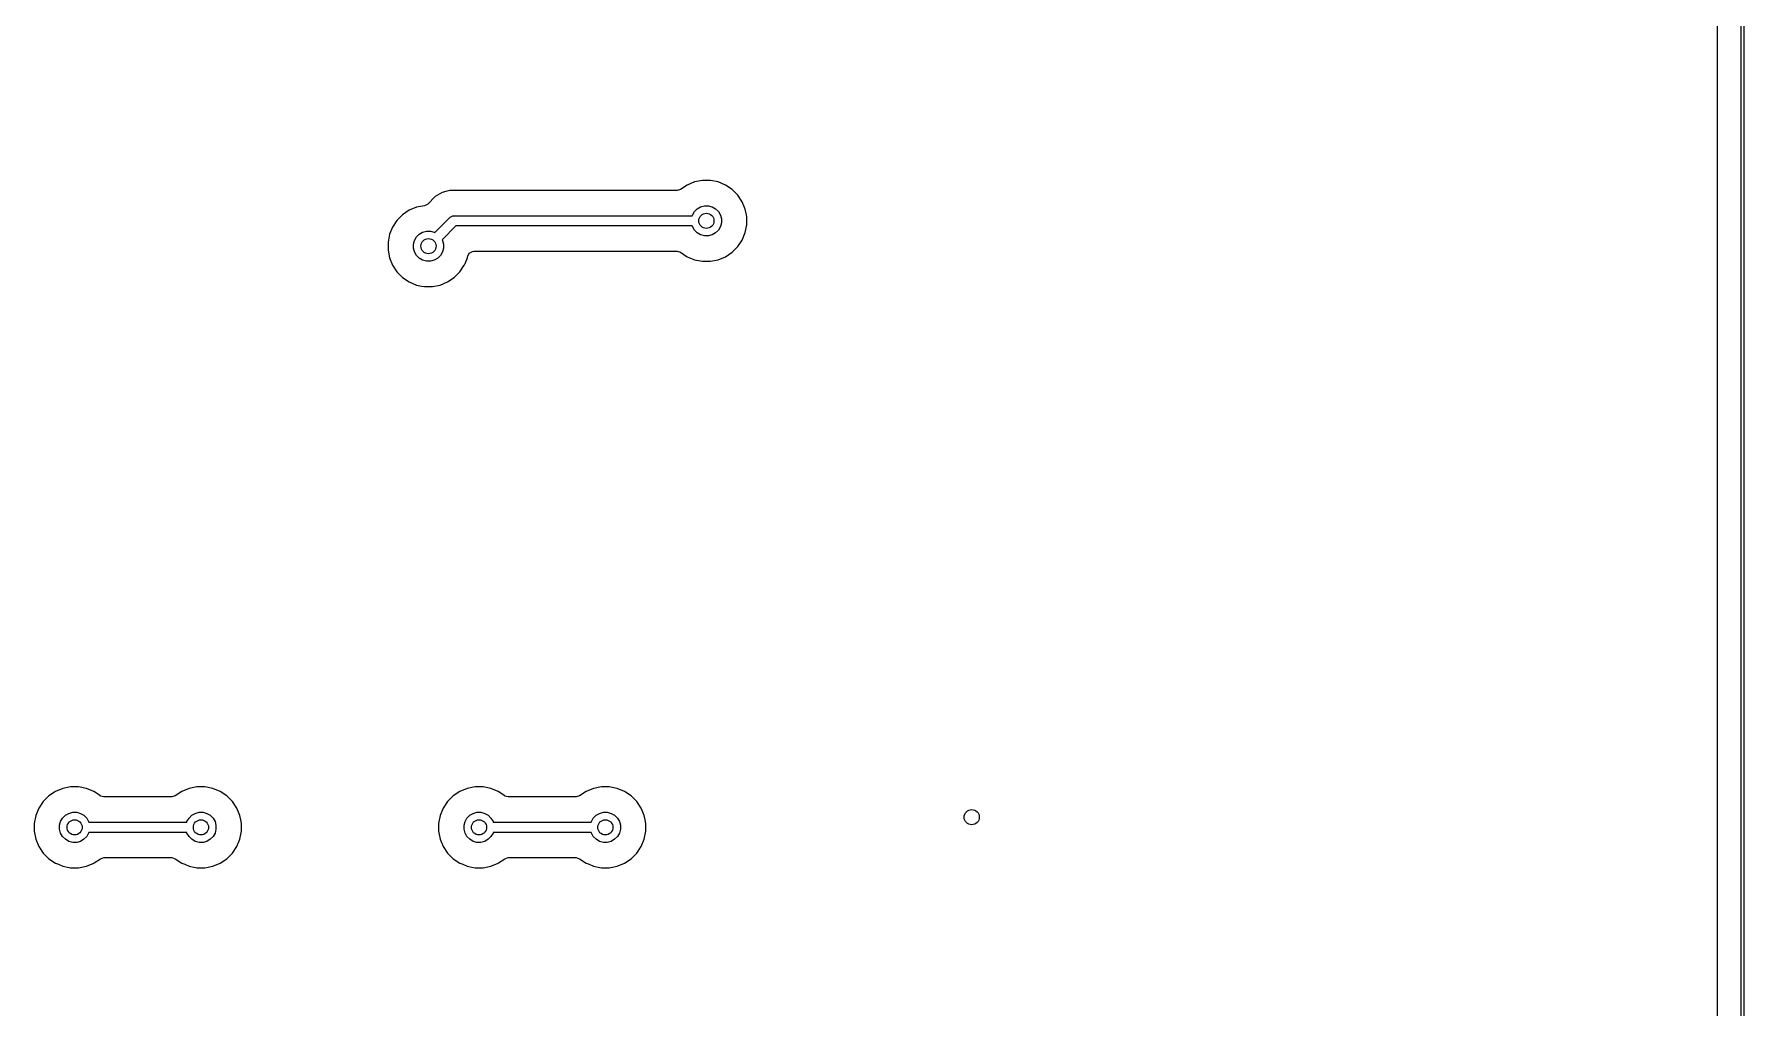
# Model space of a CAD drawing. Extents: x 2.56 to 8.39, y -5.65 to -1.26.
# Drawn here: x 7.055 to 8.387, y -4.786 to -4.028 of the extents above; entities that cross this region are included whole.
import ezdxf

# ---------------------------------------------------------------- set-up
doc = ezdxf.new("R2010")
doc.units = 0
doc.header["$MEASUREMENT"] = 0
doc.layers.add('BLACK', color=7, linetype='CONTINUOUS')

msp = doc.modelspace()

# ---------------------------------------------------------------- linework, layer by layer
at = {"layer": 'BLACK', "linetype": 'CONTINUOUS'}
for p, q in [((8.3848, -5.6486), (8.3848, -1.2608)), ((8.3868, -1.2598), (8.3868, -5.6496)), ((8.3661, -1.2844), (8.3661, -5.625)), ((7.3674, -4.1543), (7.3616, -4.1601)), ((7.3728, -4.1512), (7.3674, -4.1543)), ((7.3674, -4.1543), (7.3674, -4.1543)), ((7.3758, -4.1504), (7.3728, -4.1512)), ((7.3728, -4.1512), (7.3728, -4.1512)), ((7.3788, -4.1496), (7.3758, -4.1504)), ((7.385, -4.1496), (7.3788, -4.1496)), ((7.3853, -4.1496), (7.385, -4.1496)), ((7.5559, -4.1496), (7.3853, -4.1496)), ((7.3853, -4.1496), (7.3853, -4.1496)), ((7.556, -4.1496), (7.5559, -4.1496)), ((7.5586, -4.1488), (7.556, -4.1496)), ((7.5638, -4.1453), (7.5586, -4.1488)), ((7.5695, -4.1429), (7.5638, -4.1453)), ((7.5638, -4.1453), (7.5638, -4.1453)), ((7.5756, -4.1417), (7.5695, -4.1429)), ((7.5695, -4.1429), (7.5695, -4.1429)), ((7.5818, -4.1417), (7.5756, -4.1417)), ((7.5756, -4.1417), (7.5756, -4.1417)), ((7.5879, -4.1429), (7.5818, -4.1417)), ((7.5818, -4.1417), (7.5818, -4.1417)), ((7.5937, -4.1453), (7.5879, -4.1429)), ((7.5879, -4.1429), (7.5879, -4.1429)), ((7.5988, -4.1487), (7.5937, -4.1453)), ((7.5937, -4.1453), (7.5937, -4.1453)), ((7.6032, -4.1531), (7.5988, -4.1487)), ((7.5988, -4.1487), (7.5988, -4.1487)), ((7.6067, -4.1583), (7.6032, -4.1531)), ((7.6032, -4.1531), (7.6032, -4.1531)), ((7.3473, -4.165), (7.3421, -4.1684)), ((7.353, -4.1626), (7.3473, -4.165)), ((7.3473, -4.165), (7.3473, -4.165)), ((7.3591, -4.1614), (7.353, -4.1626)), ((7.353, -4.1626), (7.353, -4.1626)), ((7.3592, -4.1614), (7.3591, -4.1614)), ((7.3616, -4.1601), (7.3592, -4.1614)), ((7.5678, -4.1687), (7.5694, -4.166)), ((7.5694, -4.166), (7.5716, -4.1639)), ((7.5716, -4.1639), (7.5742, -4.1623)), ((7.5742, -4.1623), (7.5772, -4.1615)), ((7.5772, -4.1615), (7.5803, -4.1615)), ((7.5803, -4.1615), (7.5833, -4.1623)), ((7.5833, -4.1623), (7.5859, -4.1639)), ((7.5859, -4.1639), (7.5881, -4.166)), ((7.5881, -4.166), (7.5897, -4.1687)), ((7.6085, -4.1628), (7.6067, -4.1583)), ((7.6067, -4.1583), (7.6067, -4.1583)), ((7.609, -4.164), (7.6085, -4.1628)), ((7.6099, -4.1684), (7.609, -4.164)), ((7.3343, -4.178), (7.3319, -4.1837)), ((7.3377, -4.1728), (7.3343, -4.178)), ((7.3343, -4.178), (7.3343, -4.178)), ((7.3421, -4.1684), (7.3377, -4.1728)), ((7.3377, -4.1728), (7.3377, -4.1728)), ((7.3421, -4.1684), (7.3421, -4.1684)), ((7.3577, -4.182), (7.3607, -4.1812)), ((7.3607, -4.1812), (7.3637, -4.1812)), ((7.3637, -4.1812), (7.3667, -4.182)), ((7.3672, -4.1823), (7.3791, -4.1704)), ((7.3835, -4.1772), (7.3728, -4.1879)), ((7.3791, -4.1704), (7.3797, -4.17)), ((7.3797, -4.17), (7.3811, -4.1694)), ((7.3811, -4.1694), (7.3819, -4.1693)), ((7.3819, -4.1693), (7.5677, -4.1693)), ((7.5677, -4.1772), (7.3835, -4.1772)), ((7.5677, -4.1693), (7.5678, -4.1687)), ((7.5678, -4.1777), (7.5677, -4.1772)), ((7.5694, -4.1804), (7.5678, -4.1777)), ((7.5716, -4.1826), (7.5694, -4.1804)), ((7.5881, -4.1804), (7.5859, -4.1826)), ((7.5897, -4.1777), (7.5881, -4.1804)), ((7.5897, -4.1687), (7.5905, -4.1717)), ((7.5905, -4.1748), (7.5897, -4.1777)), ((7.5905, -4.1717), (7.5905, -4.1748)), ((7.609, -4.1824), (7.6103, -4.1763)), ((7.6103, -4.1701), (7.6099, -4.1684)), ((7.6103, -4.1763), (7.6103, -4.1701)), ((7.6103, -4.1701), (7.6103, -4.1701)), ((7.6103, -4.1701), (7.6103, -4.1701)), ((7.3319, -4.1837), (7.3307, -4.1898)), ((7.3307, -4.1898), (7.3307, -4.196)), ((7.3319, -4.1837), (7.3319, -4.1837)), ((7.3505, -4.1914), (7.3513, -4.1884)), ((7.3505, -4.1945), (7.3505, -4.1914)), ((7.3513, -4.1974), (7.3505, -4.1945)), ((7.3513, -4.1884), (7.3528, -4.1857)), ((7.3528, -4.1857), (7.355, -4.1835)), ((7.355, -4.1835), (7.3577, -4.182)), ((7.3667, -4.182), (7.3672, -4.1823)), ((7.3728, -4.1879), (7.3731, -4.1884)), ((7.3731, -4.1884), (7.3739, -4.1914)), ((7.3739, -4.1945), (7.3731, -4.1974)), ((7.3739, -4.1914), (7.3739, -4.1945)), ((7.5742, -4.1841), (7.5716, -4.1826)), ((7.5772, -4.1849), (7.5742, -4.1841)), ((7.5803, -4.1849), (7.5772, -4.1849)), ((7.5833, -4.1841), (7.5803, -4.1849)), ((7.5859, -4.1826), (7.5833, -4.1841)), ((7.5988, -4.1977), (7.6032, -4.1933)), ((7.6032, -4.1933), (7.6067, -4.1882)), ((7.6067, -4.1882), (7.609, -4.1824)), ((7.3307, -4.196), (7.3319, -4.2021)), ((7.3319, -4.2021), (7.3319, -4.2021)), ((7.3319, -4.2021), (7.3343, -4.2078)), ((7.3343, -4.2078), (7.3343, -4.2078)), ((7.3343, -4.2078), (7.3377, -4.213)), ((7.3528, -4.2001), (7.3513, -4.1974)), ((7.355, -4.2023), (7.3528, -4.2001)), ((7.3577, -4.2038), (7.355, -4.2023)), ((7.3607, -4.2046), (7.3577, -4.2038)), ((7.3637, -4.2046), (7.3607, -4.2046)), ((7.3667, -4.2038), (7.3637, -4.2046)), ((7.3694, -4.2023), (7.3667, -4.2038)), ((7.3716, -4.2001), (7.3694, -4.2023)), ((7.3731, -4.1974), (7.3716, -4.2001)), ((7.3867, -4.213), (7.3901, -4.2078)), ((7.3901, -4.2078), (7.3903, -4.2075)), ((7.3903, -4.2075), (7.3907, -4.2065)), ((7.3907, -4.2065), (7.3925, -4.2021)), ((7.3925, -4.2021), (7.3927, -4.2012)), ((7.3927, -4.2012), (7.3928, -4.2008)), ((7.3928, -4.2008), (7.394, -4.1984)), ((7.394, -4.1984), (7.3964, -4.197)), ((7.3964, -4.197), (7.3976, -4.1969)), ((7.3976, -4.1969), (7.5559, -4.1969)), ((7.5559, -4.1969), (7.5586, -4.1976)), ((7.5586, -4.1976), (7.5586, -4.1977)), ((7.5586, -4.1977), (7.5638, -4.2012)), ((7.5638, -4.2012), (7.5638, -4.2012)), ((7.5638, -4.2012), (7.5688, -4.2032)), ((7.5688, -4.2032), (7.5695, -4.2035)), ((7.5695, -4.2035), (7.5756, -4.2047)), ((7.5756, -4.2047), (7.5756, -4.2047)), ((7.5756, -4.2047), (7.5756, -4.2047)), ((7.5756, -4.2047), (7.5818, -4.2047)), ((7.5818, -4.2047), (7.5879, -4.2035)), ((7.5818, -4.2047), (7.5818, -4.2047)), ((7.5879, -4.2035), (7.5937, -4.2012)), ((7.5937, -4.2012), (7.5988, -4.1977)), ((7.3377, -4.213), (7.3377, -4.213)), ((7.3377, -4.213), (7.3421, -4.2174)), ((7.3421, -4.2174), (7.3421, -4.2174)), ((7.3421, -4.2174), (7.3473, -4.2208)), ((7.3473, -4.2208), (7.3473, -4.2208)), ((7.3473, -4.2208), (7.353, -4.2232)), ((7.3714, -4.2232), (7.3771, -4.2208)), ((7.3771, -4.2208), (7.3823, -4.2174)), ((7.3823, -4.2174), (7.3867, -4.213)), ((7.353, -4.2232), (7.353, -4.2232)), ((7.353, -4.2232), (7.3569, -4.224)), ((7.3569, -4.224), (7.3591, -4.2244)), ((7.3591, -4.2244), (7.3591, -4.2244)), ((7.3591, -4.2244), (7.3591, -4.2244)), ((7.3591, -4.2244), (7.3653, -4.2244)), ((7.3653, -4.2244), (7.3714, -4.2232)), ((7.3653, -4.2244), (7.3653, -4.2244)), ((7.0717, -4.6177), (7.0665, -4.6212)), ((7.0774, -4.6154), (7.0717, -4.6177)), ((7.0717, -4.6177), (7.0717, -4.6177)), ((7.0835, -4.6142), (7.0774, -4.6154)), ((7.0774, -4.6154), (7.0774, -4.6154)), ((7.0897, -4.6142), (7.0835, -4.6142)), ((7.0835, -4.6142), (7.0835, -4.6142)), ((7.0958, -4.6154), (7.0897, -4.6142)), ((7.0897, -4.6142), (7.0897, -4.6142)), ((7.1015, -4.6177), (7.0958, -4.6154)), ((7.0958, -4.6154), (7.0958, -4.6154)), ((7.1067, -4.6212), (7.1015, -4.6177)), ((7.1015, -4.6177), (7.1015, -4.6177)), ((7.1701, -4.6177), (7.1649, -4.6212)), ((7.1758, -4.6154), (7.1701, -4.6177)), ((7.1701, -4.6177), (7.1701, -4.6177)), ((7.1819, -4.6142), (7.1758, -4.6154)), ((7.1758, -4.6154), (7.1758, -4.6154)), ((7.1881, -4.6142), (7.1819, -4.6142)), ((7.1819, -4.6142), (7.1819, -4.6142)), ((7.1942, -4.6154), (7.1881, -4.6142)), ((7.1881, -4.6142), (7.1881, -4.6142)), ((7.2, -4.6177), (7.1942, -4.6154)), ((7.1942, -4.6154), (7.1942, -4.6154)), ((7.2051, -4.6212), (7.2, -4.6177)), ((7.2, -4.6177), (7.2, -4.6177)), ((7.3866, -4.6177), (7.3815, -4.6212)), ((7.3924, -4.6154), (7.3866, -4.6177)), ((7.3866, -4.6177), (7.3866, -4.6177)), ((7.3985, -4.6142), (7.3924, -4.6154)), ((7.3924, -4.6154), (7.3924, -4.6154)), ((7.4047, -4.6142), (7.3985, -4.6142)), ((7.3985, -4.6142), (7.3985, -4.6142)), ((7.4108, -4.6154), (7.4047, -4.6142)), ((7.4047, -4.6142), (7.4047, -4.6142)), ((7.4165, -4.6177), (7.4108, -4.6154)), ((7.4108, -4.6154), (7.4108, -4.6154)), ((7.4217, -4.6212), (7.4165, -4.6177)), ((7.4165, -4.6177), (7.4165, -4.6177)), ((7.4851, -4.6177), (7.4799, -4.6212)), ((7.4908, -4.6154), (7.4851, -4.6177)), ((7.4851, -4.6177), (7.4851, -4.6177)), ((7.4969, -4.6142), (7.4908, -4.6154)), ((7.4908, -4.6154), (7.4908, -4.6154)), ((7.5031, -4.6142), (7.4969, -4.6142)), ((7.4969, -4.6142), (7.4969, -4.6142)), ((7.5092, -4.6154), (7.5031, -4.6142)), ((7.5031, -4.6142), (7.5031, -4.6142)), ((7.5149, -4.6177), (7.5092, -4.6154)), ((7.5092, -4.6154), (7.5092, -4.6154)), ((7.5201, -4.6212), (7.5149, -4.6177)), ((7.5149, -4.6177), (7.5149, -4.6177)), ((7.0587, -4.6307), (7.0563, -4.6365)), ((7.0621, -4.6256), (7.0587, -4.6307)), ((7.0587, -4.6307), (7.0587, -4.6307)), ((7.0665, -4.6212), (7.0621, -4.6256)), ((7.0621, -4.6256), (7.0621, -4.6256)), ((7.0665, -4.6212), (7.0665, -4.6212)), ((7.0821, -4.6348), (7.0851, -4.634)), ((7.0851, -4.634), (7.0882, -4.634)), ((7.0882, -4.634), (7.0911, -4.6348)), ((7.1068, -4.6213), (7.1067, -4.6212)), ((7.1094, -4.622), (7.1068, -4.6213)), ((7.1622, -4.622), (7.1094, -4.622)), ((7.1623, -4.622), (7.1622, -4.622)), ((7.1649, -4.6212), (7.1623, -4.622)), ((7.1805, -4.6348), (7.1835, -4.634)), ((7.1835, -4.634), (7.1866, -4.634)), ((7.1866, -4.634), (7.1896, -4.6348)), ((7.2095, -4.6256), (7.2051, -4.6212)), ((7.2051, -4.6212), (7.2051, -4.6212)), ((7.213, -4.6307), (7.2095, -4.6256)), ((7.2095, -4.6256), (7.2095, -4.6256)), ((7.2148, -4.6352), (7.213, -4.6307)), ((7.213, -4.6307), (7.213, -4.6307)), ((7.3736, -4.6307), (7.3713, -4.6365)), ((7.3771, -4.6256), (7.3736, -4.6307)), ((7.3736, -4.6307), (7.3736, -4.6307)), ((7.3815, -4.6212), (7.3771, -4.6256)), ((7.3771, -4.6256), (7.3771, -4.6256)), ((7.3815, -4.6212), (7.3815, -4.6212)), ((7.3971, -4.6348), (7.4, -4.634)), ((7.4, -4.634), (7.4031, -4.634)), ((7.4031, -4.634), (7.4061, -4.6348)), ((7.4218, -4.6213), (7.4217, -4.6212)), ((7.4244, -4.622), (7.4218, -4.6213)), ((7.4772, -4.622), (7.4244, -4.622)), ((7.4773, -4.622), (7.4772, -4.622)), ((7.4799, -4.6212), (7.4773, -4.622)), ((7.4955, -4.6348), (7.4985, -4.634)), ((7.4985, -4.634), (7.5015, -4.634)), ((7.5015, -4.634), (7.5045, -4.6348)), ((7.5245, -4.6256), (7.5201, -4.6212)), ((7.5201, -4.6212), (7.5201, -4.6212)), ((7.5279, -4.6307), (7.5245, -4.6256)), ((7.5245, -4.6256), (7.5245, -4.6256)), ((7.5298, -4.6352), (7.5279, -4.6307)), ((7.5279, -4.6307), (7.5279, -4.6307)), ((7.0563, -4.6365), (7.0551, -4.6426)), ((7.0551, -4.6426), (7.0551, -4.6488)), ((7.0563, -4.6365), (7.0563, -4.6365)), ((7.0749, -4.6441), (7.0757, -4.6411)), ((7.0749, -4.6472), (7.0749, -4.6441)), ((7.0757, -4.6502), (7.0749, -4.6472)), ((7.0757, -4.6411), (7.0772, -4.6385)), ((7.0772, -4.6385), (7.0794, -4.6363)), ((7.0794, -4.6363), (7.0821, -4.6348)), ((7.0911, -4.6348), (7.0938, -4.6363)), ((7.0938, -4.6363), (7.096, -4.6385)), ((7.096, -4.6385), (7.0975, -4.6411)), ((7.0975, -4.6411), (7.0977, -4.6417)), ((7.0977, -4.6417), (7.174, -4.6417)), ((7.174, -4.6417), (7.1741, -4.6411)), ((7.1741, -4.6411), (7.1757, -4.6385)), ((7.1757, -4.6385), (7.1778, -4.6363)), ((7.1778, -4.6363), (7.1805, -4.6348)), ((7.1896, -4.6348), (7.1922, -4.6363)), ((7.1922, -4.6363), (7.1944, -4.6385)), ((7.1944, -4.6385), (7.196, -4.6411)), ((7.196, -4.6411), (7.1967, -4.6441)), ((7.1967, -4.6472), (7.196, -4.6502)), ((7.1967, -4.6441), (7.1967, -4.6472)), ((7.2153, -4.6365), (7.2148, -4.6352)), ((7.216, -4.6398), (7.2153, -4.6365)), ((7.2166, -4.6426), (7.216, -4.6398)), ((7.2166, -4.6488), (7.2166, -4.6426)), ((7.2166, -4.6426), (7.2166, -4.6426)), ((7.2166, -4.6426), (7.2166, -4.6426)), ((7.3713, -4.6365), (7.3701, -4.6426)), ((7.3701, -4.6426), (7.3701, -4.6488)), ((7.3713, -4.6365), (7.3713, -4.6365)), ((7.3899, -4.6441), (7.3907, -4.6411)), ((7.3899, -4.6472), (7.3899, -4.6441)), ((7.3907, -4.6502), (7.3899, -4.6472)), ((7.3907, -4.6411), (7.3922, -4.6385)), ((7.3922, -4.6385), (7.3944, -4.6363)), ((7.3944, -4.6363), (7.3971, -4.6348)), ((7.4061, -4.6348), (7.4088, -4.6363)), ((7.4088, -4.6363), (7.4109, -4.6385)), ((7.4109, -4.6385), (7.4125, -4.6411)), ((7.4125, -4.6411), (7.4126, -4.6417)), ((7.4126, -4.6417), (7.4889, -4.6417)), ((7.4889, -4.6417), (7.4891, -4.6411)), ((7.4891, -4.6411), (7.4906, -4.6385)), ((7.4906, -4.6385), (7.4928, -4.6363)), ((7.4928, -4.6363), (7.4955, -4.6348)), ((7.5045, -4.6348), (7.5072, -4.6363)), ((7.5072, -4.6363), (7.5094, -4.6385)), ((7.5094, -4.6385), (7.5109, -4.6411)), ((7.5109, -4.6411), (7.5117, -4.6441)), ((7.5117, -4.6472), (7.5109, -4.6502)), ((7.5117, -4.6441), (7.5117, -4.6472)), ((7.5303, -4.6365), (7.5298, -4.6352)), ((7.531, -4.6398), (7.5303, -4.6365)), ((7.5315, -4.6426), (7.531, -4.6398)), ((7.5315, -4.6488), (7.5315, -4.6426)), ((7.5315, -4.6426), (7.5315, -4.6426)), ((7.5315, -4.6426), (7.5315, -4.6426)), ((7.0551, -4.6488), (7.0563, -4.6549)), ((7.0563, -4.6549), (7.0563, -4.6549)), ((7.0563, -4.6549), (7.0587, -4.6606)), ((7.0587, -4.6606), (7.0587, -4.6606)), ((7.0587, -4.6606), (7.0621, -4.6658)), ((7.0772, -4.6529), (7.0757, -4.6502)), ((7.0794, -4.655), (7.0772, -4.6529)), ((7.0821, -4.6566), (7.0794, -4.655)), ((7.0851, -4.6574), (7.0821, -4.6566)), ((7.0882, -4.6574), (7.0851, -4.6574)), ((7.0911, -4.6566), (7.0882, -4.6574)), ((7.0938, -4.655), (7.0911, -4.6566)), ((7.096, -4.6529), (7.0938, -4.655)), ((7.0975, -4.6502), (7.096, -4.6529)), ((7.0977, -4.6496), (7.0975, -4.6502)), ((7.174, -4.6496), (7.0977, -4.6496)), ((7.1741, -4.6502), (7.174, -4.6496)), ((7.1757, -4.6529), (7.1741, -4.6502)), ((7.1778, -4.655), (7.1757, -4.6529)), ((7.1805, -4.6566), (7.1778, -4.655)), ((7.1835, -4.6574), (7.1805, -4.6566)), ((7.1866, -4.6574), (7.1835, -4.6574)), ((7.1896, -4.6566), (7.1866, -4.6574)), ((7.1922, -4.655), (7.1896, -4.6566)), ((7.1944, -4.6529), (7.1922, -4.655)), ((7.196, -4.6502), (7.1944, -4.6529)), ((7.2095, -4.6658), (7.213, -4.6606)), ((7.213, -4.6606), (7.2153, -4.6549)), ((7.2153, -4.6549), (7.2166, -4.6488)), ((7.3701, -4.6488), (7.3713, -4.6549)), ((7.3713, -4.6549), (7.3713, -4.6549)), ((7.3713, -4.6549), (7.3736, -4.6606)), ((7.3736, -4.6606), (7.3736, -4.6606)), ((7.3736, -4.6606), (7.3771, -4.6658)), ((7.3922, -4.6529), (7.3907, -4.6502)), ((7.3944, -4.655), (7.3922, -4.6529)), ((7.3971, -4.6566), (7.3944, -4.655)), ((7.4, -4.6574), (7.3971, -4.6566)), ((7.4031, -4.6574), (7.4, -4.6574)), ((7.4061, -4.6566), (7.4031, -4.6574)), ((7.4088, -4.655), (7.4061, -4.6566)), ((7.4109, -4.6529), (7.4088, -4.655)), ((7.4125, -4.6502), (7.4109, -4.6529)), ((7.4126, -4.6496), (7.4125, -4.6502)), ((7.4889, -4.6496), (7.4126, -4.6496)), ((7.4891, -4.6502), (7.4889, -4.6496)), ((7.4906, -4.6529), (7.4891, -4.6502)), ((7.4928, -4.655), (7.4906, -4.6529)), ((7.4955, -4.6566), (7.4928, -4.655)), ((7.4985, -4.6574), (7.4955, -4.6566)), ((7.5015, -4.6574), (7.4985, -4.6574)), ((7.5045, -4.6566), (7.5015, -4.6574)), ((7.5072, -4.655), (7.5045, -4.6566)), ((7.5094, -4.6529), (7.5072, -4.655)), ((7.5109, -4.6502), (7.5094, -4.6529)), ((7.5245, -4.6658), (7.5279, -4.6606)), ((7.5279, -4.6606), (7.5303, -4.6549)), ((7.5303, -4.6549), (7.5315, -4.6488)), ((7.0621, -4.6658), (7.0621, -4.6658)), ((7.0621, -4.6658), (7.0665, -4.6701)), ((7.0665, -4.6701), (7.0665, -4.6701)), ((7.0665, -4.6701), (7.0717, -4.6736)), ((7.0717, -4.6736), (7.0717, -4.6736)), ((7.0717, -4.6736), (7.074, -4.6745)), ((7.0958, -4.676), (7.1015, -4.6736)), ((7.1015, -4.6736), (7.1019, -4.6734)), ((7.1019, -4.6734), (7.1067, -4.6701)), ((7.1067, -4.6701), (7.1094, -4.6693)), ((7.1094, -4.6693), (7.1094, -4.6693)), ((7.1094, -4.6693), (7.1622, -4.6693)), ((7.1622, -4.6693), (7.1649, -4.6701)), ((7.1649, -4.6701), (7.1649, -4.6701)), ((7.1649, -4.6701), (7.1701, -4.6736)), ((7.1701, -4.6736), (7.1701, -4.6736)), ((7.1701, -4.6736), (7.1724, -4.6745)), ((7.1942, -4.676), (7.2, -4.6736)), ((7.2, -4.6736), (7.2051, -4.6701)), ((7.2051, -4.6701), (7.2095, -4.6658)), ((7.3771, -4.6658), (7.3771, -4.6658)), ((7.3771, -4.6658), (7.3815, -4.6701)), ((7.3815, -4.6701), (7.3815, -4.6701)), ((7.3815, -4.6701), (7.3866, -4.6736)), ((7.3866, -4.6736), (7.3866, -4.6736)), ((7.3866, -4.6736), (7.3889, -4.6745)), ((7.4108, -4.676), (7.4165, -4.6736)), ((7.4165, -4.6736), (7.4168, -4.6734)), ((7.4168, -4.6734), (7.4217, -4.6701)), ((7.4217, -4.6701), (7.4243, -4.6693)), ((7.4243, -4.6693), (7.4244, -4.6693)), ((7.4244, -4.6693), (7.4772, -4.6693)), ((7.4772, -4.6693), (7.4798, -4.6701)), ((7.4798, -4.6701), (7.4799, -4.6701)), ((7.4799, -4.6701), (7.4851, -4.6736)), ((7.4851, -4.6736), (7.4851, -4.6736)), ((7.4851, -4.6736), (7.4874, -4.6745)), ((7.5092, -4.676), (7.5149, -4.6736)), ((7.5149, -4.6736), (7.5201, -4.6701)), ((7.5201, -4.6701), (7.5245, -4.6658)), ((7.074, -4.6745), (7.0774, -4.676)), ((7.0774, -4.676), (7.0824, -4.677)), ((7.0824, -4.677), (7.0835, -4.6772)), ((7.0835, -4.6772), (7.0835, -4.6772)), ((7.0835, -4.6772), (7.0835, -4.6772)), ((7.0835, -4.6772), (7.0897, -4.6772)), ((7.0897, -4.6772), (7.0958, -4.676)), ((7.0897, -4.6772), (7.0897, -4.6772)), ((7.1724, -4.6745), (7.1758, -4.676)), ((7.1758, -4.676), (7.1808, -4.677)), ((7.1808, -4.677), (7.1819, -4.6772)), ((7.1819, -4.6772), (7.1819, -4.6772)), ((7.1819, -4.6772), (7.1819, -4.6772)), ((7.1819, -4.6772), (7.1881, -4.6772)), ((7.1881, -4.6772), (7.1942, -4.676)), ((7.1881, -4.6772), (7.1881, -4.6772)), ((7.3889, -4.6745), (7.3924, -4.676)), ((7.3924, -4.676), (7.3974, -4.677)), ((7.3974, -4.677), (7.3985, -4.6772)), ((7.3985, -4.6772), (7.3985, -4.6772)), ((7.3985, -4.6772), (7.3985, -4.6772)), ((7.3985, -4.6772), (7.4047, -4.6772)), ((7.4047, -4.6772), (7.4108, -4.676)), ((7.4047, -4.6772), (7.4047, -4.6772)), ((7.4874, -4.6745), (7.4908, -4.676)), ((7.4908, -4.676), (7.4958, -4.677)), ((7.4958, -4.677), (7.4969, -4.6772)), ((7.4969, -4.6772), (7.4969, -4.6772)), ((7.4969, -4.6772), (7.4969, -4.6772)), ((7.4969, -4.6772), (7.5031, -4.6772)), ((7.5031, -4.6772), (7.5092, -4.676)), ((7.5031, -4.6772), (7.5031, -4.6772))]:
    msp.add_line(p, q, dxfattribs=at)
at = {"layer": 'BLACK'}
for centre in [(7.5787, -4.1732), (7.3622, -4.1929), (7.7854, -4.6378), (7.0866, -4.6457), (7.185, -4.6457), (7.4016, -4.6457), (7.5, -4.6457)]:
    msp.add_circle(centre, 0.00591, dxfattribs=at)

doc.saveas('drawing.dxf')
